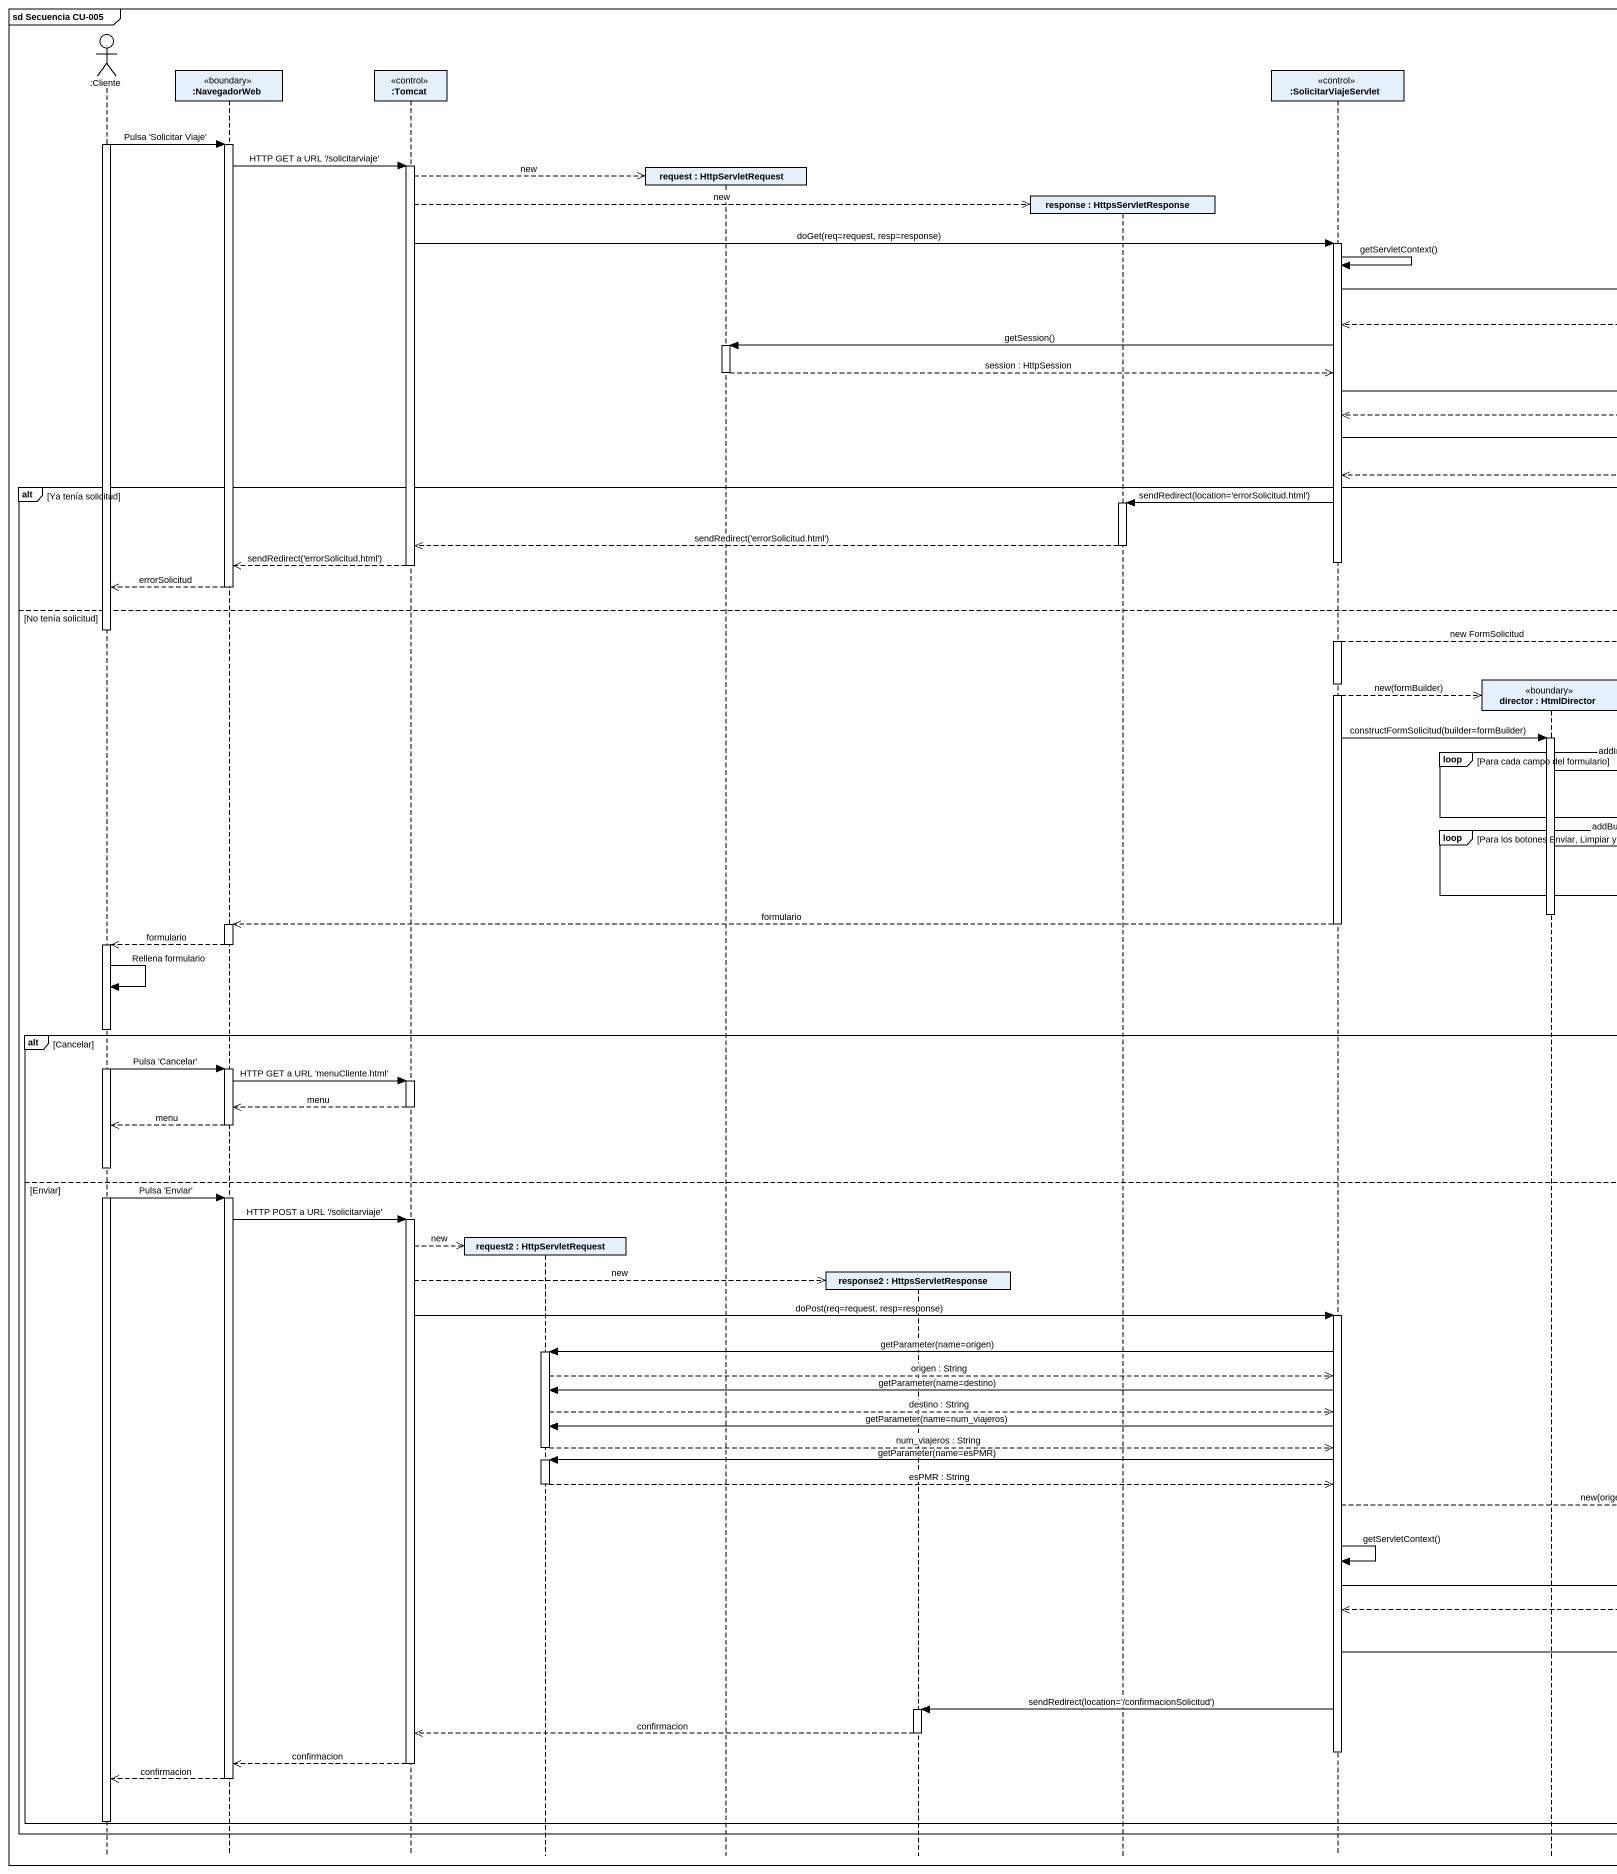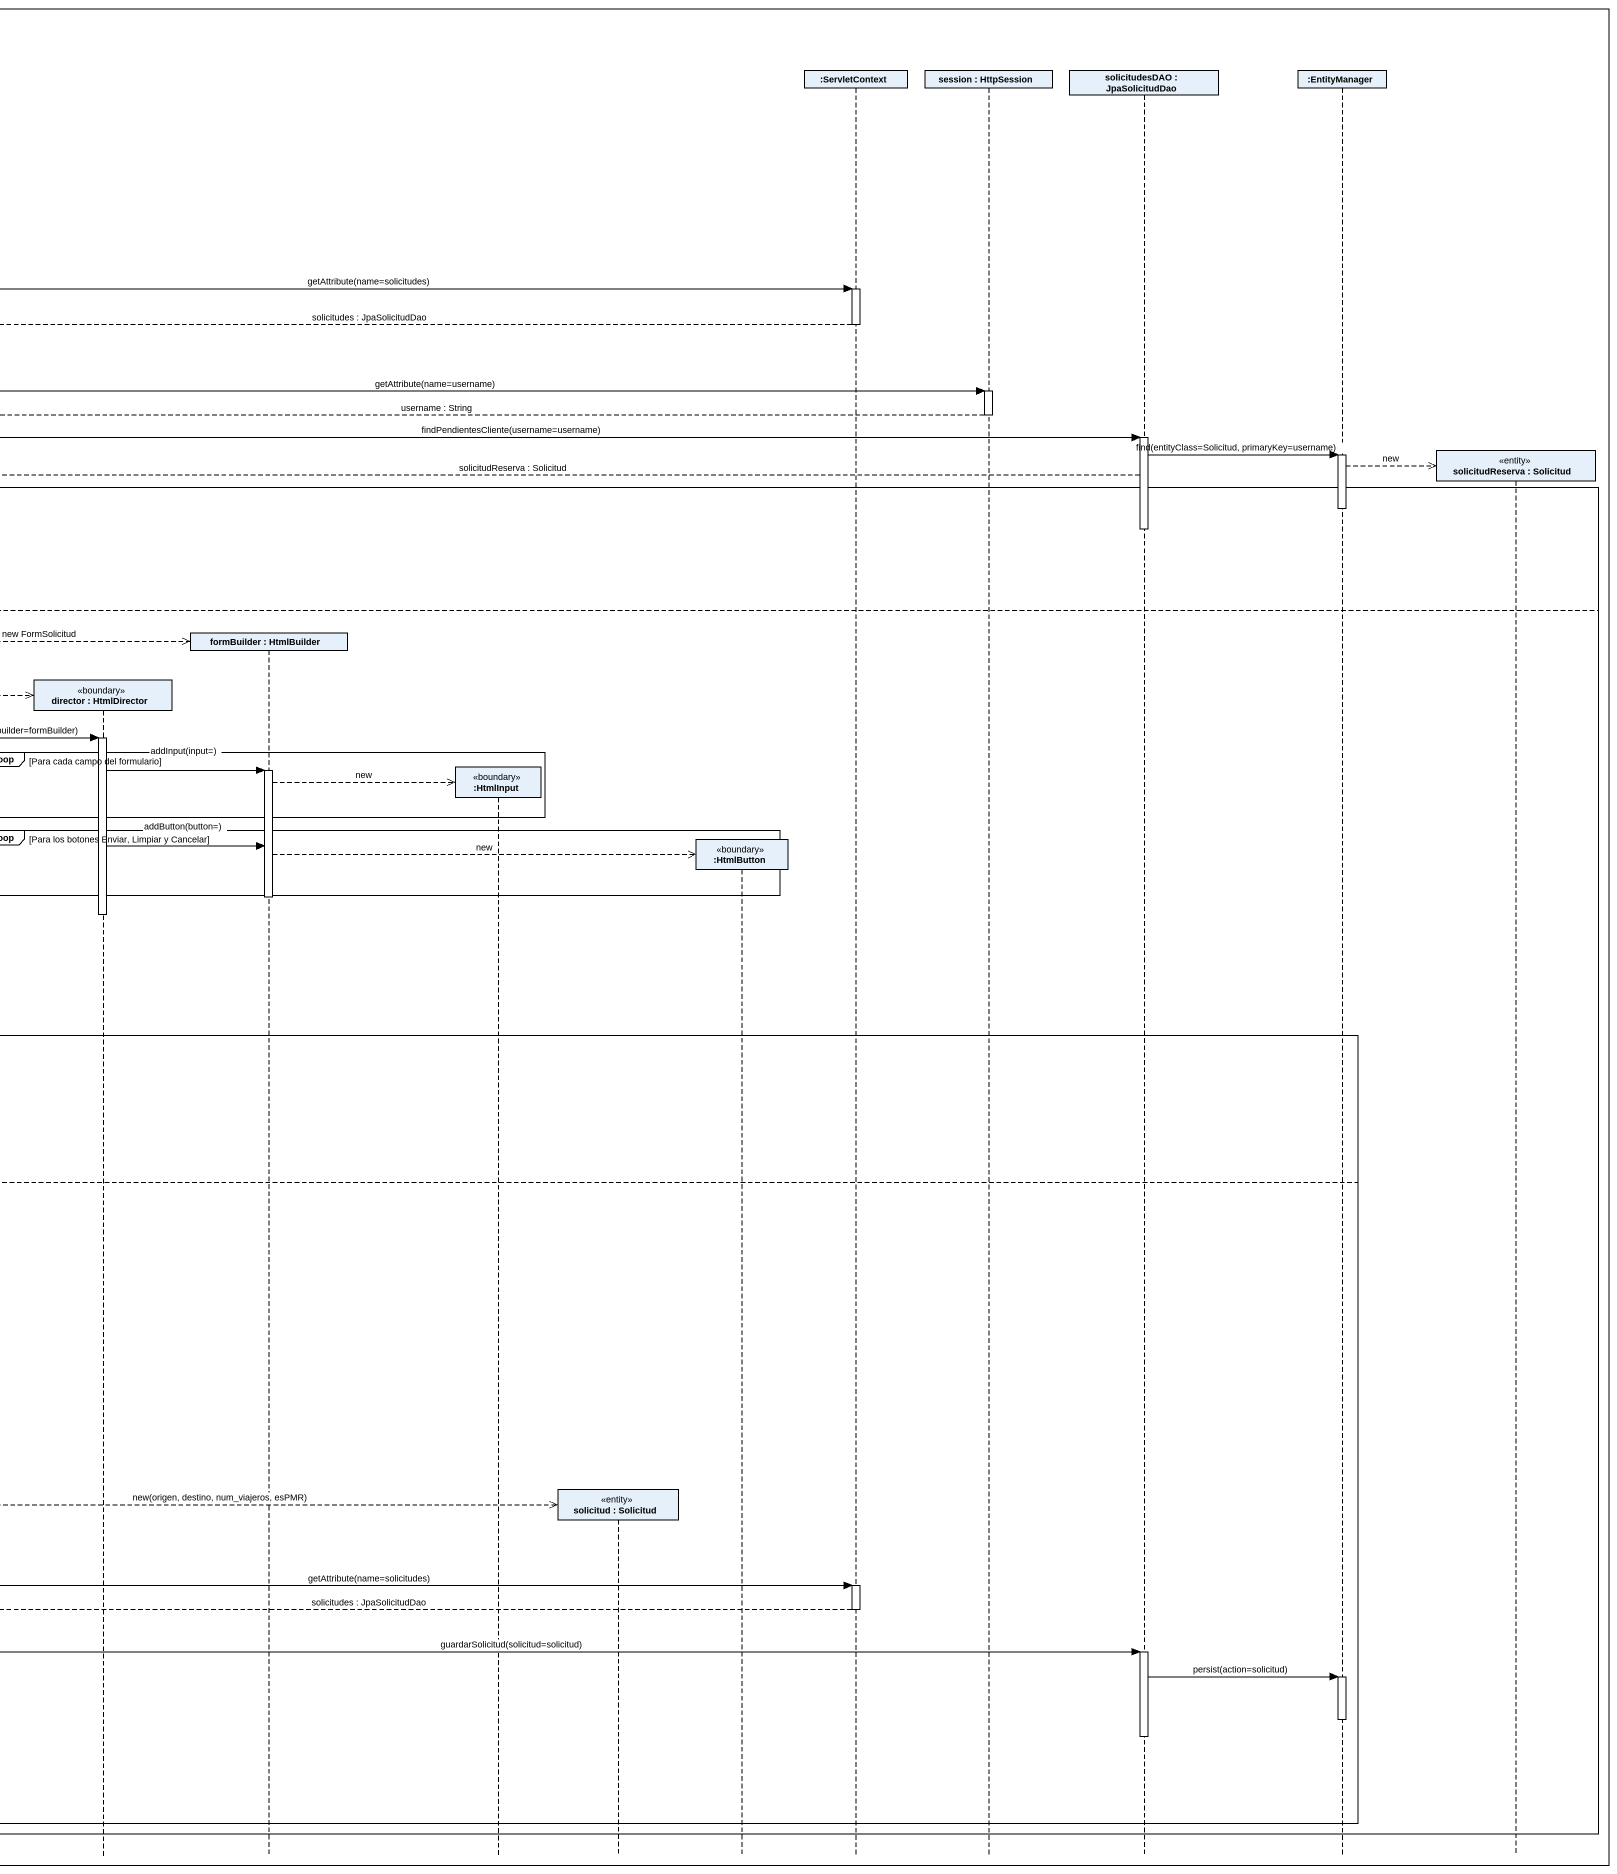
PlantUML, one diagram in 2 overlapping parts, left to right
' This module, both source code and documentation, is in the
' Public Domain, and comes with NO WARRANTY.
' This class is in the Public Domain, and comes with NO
@startuml
mainframe sd Secuencia CU-005
hide footbox
actor ":Cliente" as Cliente
participant ":NavegadorWeb" as NavegadorWeb <<boundary>>
participant ":Tomcat" as Tomcat <<control>>
participant "request2 : HttpServletRequest" as request2
participant "request : HttpServletRequest" as request
participant "response2 : HttpsServletResponse" as response2
participant "response : HttpsServletResponse" as response
participant ":SolicitarViajeServlet" as SolicitarViajeServlet <<control>>
participant "director : HtmlDirector" as director <<boundary>>
participant "formBuilder : HtmlBuilder" as formBuilder
participant ":HtmlInput" as HtmlInput <<boundary>>
participant "solicitud : Solicitud" as solicitud <<entity>>
participant ":HtmlButton" as HtmlButton <<boundary>>
participant ":ServletContext" as ServletContext
participant "session : HttpSession" as session
participant "solicitudesDAO : JpaSolicitudDao" as solicitudesDAO
participant ":EntityManager" as EntityManager
participant "solicitudReserva : Solicitud" as solicitudReserva <<entity>>

activate Cliente
Cliente -> NavegadorWeb : Pulsa 'Solicitar Viaje'
activate NavegadorWeb
NavegadorWeb -> Tomcat : HTTP GET a URL '/solicitarviaje'
activate Tomcat
Tomcat -->> request ** : new
Tomcat -->> response ** : new
Tomcat -> SolicitarViajeServlet : doGet(req=request, resp=response)
activate SolicitarViajeServlet
SolicitarViajeServlet -> SolicitarViajeServlet : getServletContext()
SolicitarViajeServlet -> ServletContext : getAttribute(name=solicitudes)
activate ServletContext
ServletContext -->> SolicitarViajeServlet : solicitudes : JpaSolicitudDao
deactivate ServletContext
SolicitarViajeServlet -> request : getSession()
activate request
request -->> SolicitarViajeServlet : session : HttpSession
deactivate request
SolicitarViajeServlet -> session : getAttribute(name=username)
activate session
session -->> SolicitarViajeServlet : username : String
deactivate session
SolicitarViajeServlet -> solicitudesDAO : findPendientesCliente(username=username)
activate solicitudesDAO
solicitudesDAO -> EntityManager : find(entityClass=Solicitud, primaryKey=username)
activate EntityManager
EntityManager -->> solicitudReserva ** : new
solicitudesDAO -->> SolicitarViajeServlet : solicitudReserva : Solicitud
alt Ya tenía solicitud
  SolicitarViajeServlet -> response : sendRedirect(location='errorSolicitud.html')
  activate response
  deactivate EntityManager
  deactivate solicitudesDAO
  response -->> Tomcat : sendRedirect('errorSolicitud.html')
  deactivate response
  deactivate SolicitarViajeServlet
  Tomcat -->> NavegadorWeb : sendRedirect('errorSolicitud.html')
  deactivate Tomcat
  NavegadorWeb -->> Cliente : errorSolicitud
  deactivate NavegadorWeb
else No tenía solicitud
  deactivate Cliente
  activate SolicitarViajeServlet
  SolicitarViajeServlet -->> formBuilder ** : new FormSolicitud
  SolicitarViajeServlet -->> director ** : new(formBuilder)
  SolicitarViajeServlet -> director : constructFormSolicitud(builder=formBuilder)
  activate director
  loop Para cada campo del formulario
    director -> formBuilder : addInput(input=)
    activate formBuilder
    formBuilder -->> HtmlInput ** : new
  end
  loop Para los botones Enviar, Limpiar y Cancelar
    director -> formBuilder : addButton(button=)
    formBuilder -->> HtmlButton ** : new
  end
  deactivate formBuilder
  deactivate director
  SolicitarViajeServlet -->> NavegadorWeb : formulario
  deactivate SolicitarViajeServlet
  activate NavegadorWeb
  NavegadorWeb -->> Cliente : formulario
  deactivate NavegadorWeb
  activate Cliente
  Cliente -> Cliente : Rellena formulario
  alt Cancelar
    Cliente -> NavegadorWeb : Pulsa 'Cancelar'
    activate NavegadorWeb
    NavegadorWeb -> Tomcat : HTTP GET a URL 'menuCliente.html'
    activate Tomcat
    Tomcat -->> NavegadorWeb : menu
    deactivate Tomcat
    NavegadorWeb -->> Cliente : menu
    deactivate NavegadorWeb
  else Enviar
    Cliente -> NavegadorWeb : Pulsa 'Enviar'
    activate NavegadorWeb
    NavegadorWeb -> Tomcat : HTTP POST a URL '/solicitarviaje'
    activate Tomcat
    Tomcat -->> request2 ** : new
    Tomcat -->> response2 ** : new
    Tomcat -> SolicitarViajeServlet : doPost(req=request, resp=response)
    activate SolicitarViajeServlet
    SolicitarViajeServlet -> request2 : getParameter(name=origen)
    activate request2
    request2 -->> SolicitarViajeServlet : origen : String
    SolicitarViajeServlet -> request2 : getParameter(name=destino)
    request2 -->> SolicitarViajeServlet : destino : String
    SolicitarViajeServlet -> request2 : getParameter(name=num_viajeros)
    request2 -->> SolicitarViajeServlet : num_viajeros : String
    deactivate request2
    SolicitarViajeServlet -> request2 : getParameter(name=esPMR)
    activate request2
    request2 -->> SolicitarViajeServlet : esPMR : String
    deactivate request2
    SolicitarViajeServlet -->> solicitud ** : new(origen, destino, num_viajeros, esPMR)
    SolicitarViajeServlet -> SolicitarViajeServlet : getServletContext()
    SolicitarViajeServlet -> ServletContext : getAttribute(name=solicitudes)
    activate ServletContext
    ServletContext -->> SolicitarViajeServlet : solicitudes : JpaSolicitudDao
    deactivate ServletContext
    SolicitarViajeServlet -> solicitudesDAO : guardarSolicitud(solicitud=solicitud)
    activate solicitudesDAO
    solicitudesDAO -> EntityManager : persist(action=solicitud)
    activate EntityManager
    SolicitarViajeServlet -> response2 : sendRedirect(location='/confirmacionSolicitud')
    activate response2
    deactivate EntityManager
    response2 -->> Tomcat : confirmacion
    deactivate response2
    deactivate solicitudesDAO
    deactivate SolicitarViajeServlet
    Tomcat -->> NavegadorWeb : confirmacion
    deactivate Tomcat
    NavegadorWeb -->> Cliente : confirmacion
    deactivate NavegadorWeb
    deactivate Cliente
  end
end
@enduml
